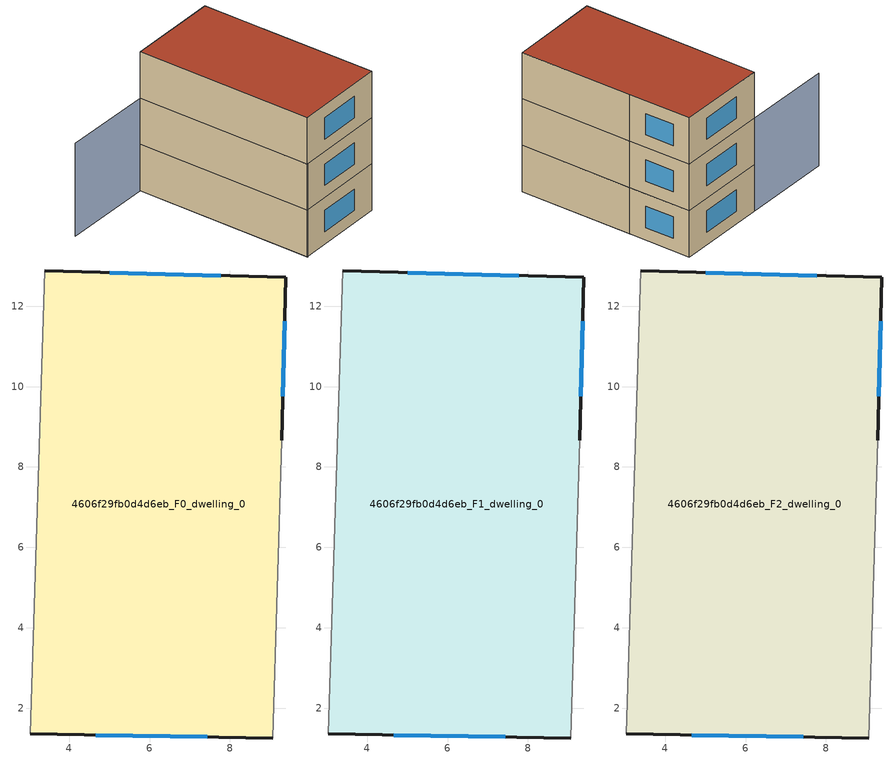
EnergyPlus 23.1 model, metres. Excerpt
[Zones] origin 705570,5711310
4606f29fb0d4d6eb_F0_dwelling_0
 floor ground (EU_floor_Construction): 9.38,12.72 9.28,8.66 9.07,1.26 3.04,1.36 3.4,12.88 z0
 wall outside (EU_wall_Construction): 9.28,8.66 9.38,12.72 3.4,12.88 / 3.04,1.36 9.07,1.26 z0:3
 wall adiabatic (EU_wall_Construction): 3.4,12.88 3.04,1.36 / 9.07,1.26 9.28,8.66 z0:3
 window (EU_Window_Construction): 7.76,12.76 5.01,12.83 / 9.31,9.76 9.36,11.62 / 4.67,1.33 7.44,1.28 z0.81:2.19
4606f29fb0d4d6eb_F1_dwelling_0
 floor to 4606f29fb0d4d6eb_F0_dwelling_0 (EU_floor_Construction): 9.38,12.72 9.28,8.66 9.07,1.26 3.03,1.36 3.4,12.88 z3
 wall outside (EU_wall_Construction): 9.28,8.66 9.38,12.72 3.4,12.88 / 3.04,1.36 9.07,1.26 z3:6
 wall adiabatic (EU_wall_Construction): 3.4,12.88 3.04,1.36 / 9.07,1.26 9.28,8.66 z3:6
 window (EU_Window_Construction): 7.76,12.76 5.01,12.83 / 9.31,9.76 9.36,11.62 / 4.67,1.33 7.44,1.28 z3.81:5.19
4606f29fb0d4d6eb_F2_dwelling_0
 floor to 4606f29fb0d4d6eb_F1_dwelling_0 (EU_floor_Construction): 9.38,12.72 9.28,8.66 9.07,1.26 3.03,1.36 3.4,12.88 z6
 wall outside (EU_wall_Construction): 9.28,8.66 9.38,12.72 3.4,12.88 / 3.04,1.36 9.07,1.26 z6:9
 wall adiabatic (EU_wall_Construction): 3.4,12.88 3.04,1.36 / 9.07,1.26 9.28,8.66 z6:9
 window (EU_Window_Construction): 7.76,12.76 5.01,12.83 / 9.31,9.76 9.36,11.62 / 4.67,1.33 7.44,1.28 z6.81:8.19
 roof outside (EU_roof_Construction): 9.07,1.26 9.28,8.66 9.38,12.72 3.4,12.88 3.04,1.36 z9
shading: 9.07,1.26 9.27,8.71 z0:9; -2.55,13.06 3.4,12.88 / 3.4,12.88 3.04,1.31 z0:6
[Building]
EU S2 Campaign: North Axis=0; Terrain=City; Solar Distribution=FullExterior
[Site:Location]
London: Latitude=51.5; Longitude=-0.5; Time Zone=0; Elevation=25
[SizingPeriod:WeatherFileDays]
AnnualSizingPeriod: Begin Month=1; Begin Day of Month=1; End Month=12; End Day of Month=31; Day of Week for Start Day=Monday; Use Weather File Daylight Saving Period=No; Use Weather File Rain and Snow Indicators=No
[MATERIAL]
EU_InternalMass_Material: Roughness=MediumRough; Thickness=0.1; Conductivity=1; Density=1800; Specific Heat=900; Thermal Absorptance=0.9; Solar Absorptance=0.7; Visible Absorptance=0.7
[MATERIAL:NOMASS] Roughness=MediumRough; Thermal Absorptance=0.9; Solar Absorptance=0.7; Visible Absorptance=0.7
Name | Thermal Resistance
EU_wall_NoMass | 0.727863
EU_roof_NoMass | 0.773354
EU_floor_NoMass | 1.79329
[WINDOWMATERIAL:SIMPLEGLAZINGSYSTEM]
EU_Window_SimpleGlazing: UFactor=2.58614; Solar Heat Gain Coefficient=0.76; Visible Transmittance=0.76
[CONSTRUCTION]
EU_wall_Construction: EU_wall_NoMass
EU_roof_Construction: EU_roof_NoMass
EU_floor_Construction: EU_floor_NoMass
EU_Window_Construction: EU_Window_SimpleGlazing
EU_InternalMass_Construction: EU_InternalMass_Material
[ZONE] Type=1; Multiplier=1; Ceiling Height=autocalculate; Volume=207.546; Floor Area=autocalculate; Part of Total Floor Area=Yes
4606f29fb0d4d6eb_F0_dwelling_0; 4606f29fb0d4d6eb_F1_dwelling_0; 4606f29fb0d4d6eb_F2_dwelling_0
[INTERNALMASS] Construction=EU_InternalMass_Construction; Surface Area=69.1824
Name | Zone or ZoneList
4606f29fb0d4d6eb_F0_dwelling_0_EU_InternalMass | 4606f29fb0d4d6eb_F0_dwelling_0
4606f29fb0d4d6eb_F1_dwelling_0_EU_InternalMass | 4606f29fb0d4d6eb_F1_dwelling_0
4606f29fb0d4d6eb_F2_dwelling_0_EU_InternalMass | 4606f29fb0d4d6eb_F2_dwelling_0
[OTHEREQUIPMENT] Fuel Type=Electricity; Design Level Calculation Method=Watts/Area; Power per Zone Floor Area=1; Fraction Latent=0; Fraction Radiant=0; Fraction Lost=0; Carbon Dioxide Generation Rate=0; EndUse Subcategory=EU_Step8_InternalGains
Name | Zone or ZoneList or Space or SpaceList | Schedule
EU_Step8_InternalGain_4606f29fb0d4d6eb_F0_dwelling_0_f000 | 4606f29fb0d4d6eb_F0_dwelling_0 | EU_Step8_GainSchedule_4606f29fb0d4d6eb_F0_dwelling_0_f000
EU_Step8_InternalGain_4606f29fb0d4d6eb_F1_dwelling_0_f000 | 4606f29fb0d4d6eb_F1_dwelling_0 | EU_Step8_GainSchedule_4606f29fb0d4d6eb_F1_dwelling_0_f000
EU_Step8_InternalGain_4606f29fb0d4d6eb_F2_dwelling_0_f000 | 4606f29fb0d4d6eb_F2_dwelling_0 | EU_Step8_GainSchedule_4606f29fb0d4d6eb_F2_dwelling_0_f000
[ZONEVENTILATION:DESIGNFLOWRATE] Schedule=EU_AlwaysOn; Design Flow Rate Calculation Method=AirChanges/Hour; Air Changes per Hour=0.484901; Ventilation Type=Natural; Fan Pressure Rise=0; Fan Total Efficiency=1; Constant Term Coefficient=1; Temperature Term Coefficient=0; Velocity Term Coefficient=0; Velocity Squared Term Coefficient=0; Minimum Indoor Temperature=-100; Maximum Indoor Temperature=100; Delta Temperature=-100; Minimum Outdoor Temperature=-100; Maximum Outdoor Temperature=100; Maximum Wind Speed=40
Name | Zone or ZoneList or Space or SpaceList
EU_ConstantAir_4606f29fb0d4d6eb_F0_dwelling_0 | 4606f29fb0d4d6eb_F0_dwelling_0
EU_ConstantAir_4606f29fb0d4d6eb_F1_dwelling_0 | 4606f29fb0d4d6eb_F1_dwelling_0
EU_ConstantAir_4606f29fb0d4d6eb_F2_dwelling_0 | 4606f29fb0d4d6eb_F2_dwelling_0
[HVACTEMPLATE:THERMOSTAT] Constant Heating Setpoint=20; Constant Cooling Setpoint=50
EU_HeatOnly_4606f29fb0d4d6eb_F0_dwelling_0; EU_HeatOnly_4606f29fb0d4d6eb_F1_dwelling_0; EU_HeatOnly_4606f29fb0d4d6eb_F2_dwelling_0
[HVACTEMPLATE:ZONE:IDEALLOADSAIRSYSTEM] System Availability Schedule=EU_AlwaysOn; Maximum Heating Supply Air Temperature=50; Minimum Cooling Supply Air Temperature=13; Maximum Heating Supply Air Humidity Ratio=0.0156; Minimum Cooling Supply Air Humidity Ratio=0.0077; Heating Limit=NoLimit; Cooling Limit=NoLimit; Heating Availability Schedule=EU_AlwaysOn; Cooling Availability Schedule=EU_CoolingOff; Dehumidification Control Type=ConstantSensibleHeatRatio; Cooling Sensible Heat Ratio=0.7; Dehumidification Setpoint=60; Humidification Control Type=None; Humidification Setpoint=30; Outdoor Air Method=None; Outdoor Air Flow Rate per Person=0.00944; Outdoor Air Flow Rate per Zone Floor Area=0; Outdoor Air Flow Rate per Zone=0; Demand Controlled Ventilation Type=None; Outdoor Air Economizer Type=NoEconomizer; Heat Recovery Type=None; Sensible Heat Recovery Effectiveness=0.7; Latent Heat Recovery Effectiveness=0.65
Name | Template Thermostat
4606f29fb0d4d6eb_F0_dwelling_0 | EU_HeatOnly_4606f29fb0d4d6eb_F0_dwelling_0
4606f29fb0d4d6eb_F1_dwelling_0 | EU_HeatOnly_4606f29fb0d4d6eb_F1_dwelling_0
4606f29fb0d4d6eb_F2_dwelling_0 | EU_HeatOnly_4606f29fb0d4d6eb_F2_dwelling_0
[SIZING:ZONE] Zone Cooling Design Supply Air Temperature Input Method=SupplyAirTemperature; Zone Cooling Design Supply Air Temperature=13; Zone Heating Design Supply Air Temperature Input Method=SupplyAirTemperature; Zone Heating Design Supply Air Temperature=50; Zone Cooling Design Supply Air Humidity Ratio=0.008; Zone Heating Design Supply Air Humidity Ratio=0.008; Cooling Design Air Flow Method=DesignDay; Cooling Design Air Flow Rate=0; Cooling Minimum Air Flow per Zone Floor Area=0.000762; Cooling Minimum Air Flow=0; Cooling Minimum Air Flow Fraction=0.2; Heating Design Air Flow Method=DesignDay; Heating Design Air Flow Rate=0; Heating Maximum Air Flow per Zone Floor Area=0.002032; Heating Maximum Air Flow=0.141576; Heating Maximum Air Flow Fraction=0.3; Account for Dedicated Outdoor Air System=No; Dedicated Outdoor Air System Control Strategy=NeutralSupplyAir; Dedicated Outdoor Air Low Setpoint Temperature for Design=autosize; Dedicated Outdoor Air High Setpoint Temperature for Design=autosize; Zone Load Sizing Method=Sensible Load Only No Latent Load; Zone Latent Cooling Design Supply Air Humidity Ratio Input Method=HumidityRatioDifference; Zone Cooling Design Supply Air Humidity Ratio Difference=0.005; Zone Latent Heating Design Supply Air Humidity Ratio Input Method=HumidityRatioDifference; Zone Humidification Design Supply Air Humidity Ratio Difference=0.005
4606f29fb0d4d6eb_F0_dwelling_0; 4606f29fb0d4d6eb_F1_dwelling_0; 4606f29fb0d4d6eb_F2_dwelling_0
[SCHEDULE:CONSTANT]
Name | Hourly Value
EU_AlwaysOn | 1
EU_CoolingOff | 0
[SCHEDULE:FILE] Column Number=1; Rows to Skip at Top=0; Number of Hours of Data=8760; Column Separator=Comma; Interpolate to Timestep=No; Minutes per Item=60; Adjust Schedule for Daylight Savings=Yes
Name | File
EU_Step8_GainSchedule_4606f29fb0d4d6eb_F0_dwelling_0_f000 | ../../schedules/4606f29fb0d4d6eb/4606f29fb0d4d6eb_F0_dwelling_0_f000_gain.csv
EU_Step8_GainSchedule_4606f29fb0d4d6eb_F1_dwelling_0_f000 | ../../schedules/4606f29fb0d4d6eb/4606f29fb0d4d6eb_F1_dwelling_0_f000_gain.csv
EU_Step8_GainSchedule_4606f29fb0d4d6eb_F2_dwelling_0_f000 | ../../schedules/4606f29fb0d4d6eb/4606f29fb0d4d6eb_F2_dwelling_0_f000_gain.csv
